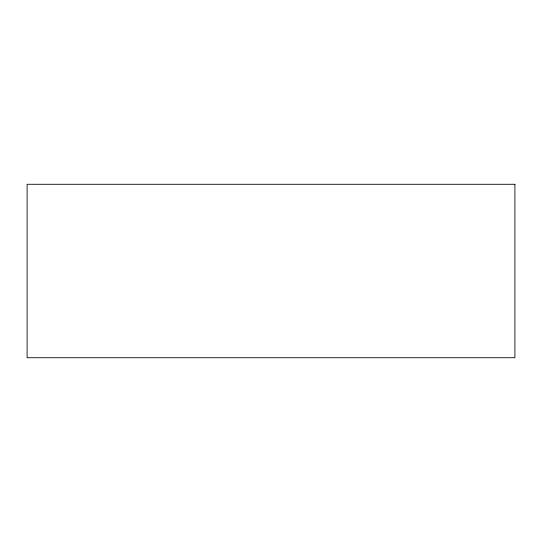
<?xml version="1.0" encoding="UTF-8"?>
<svg xmlns="http://www.w3.org/2000/svg" width="542" height="542" viewBox="0 0 542 542"><rect width="100%" height="100%" fill="white"/><g stroke="black" fill="none" stroke-linecap="round" stroke-linejoin="round"><path stroke-width="0.81" d="M514.9 184.28L27.1 184.28L27.1 357.72L514.9 357.72L514.9 184.28"/></g></svg>
